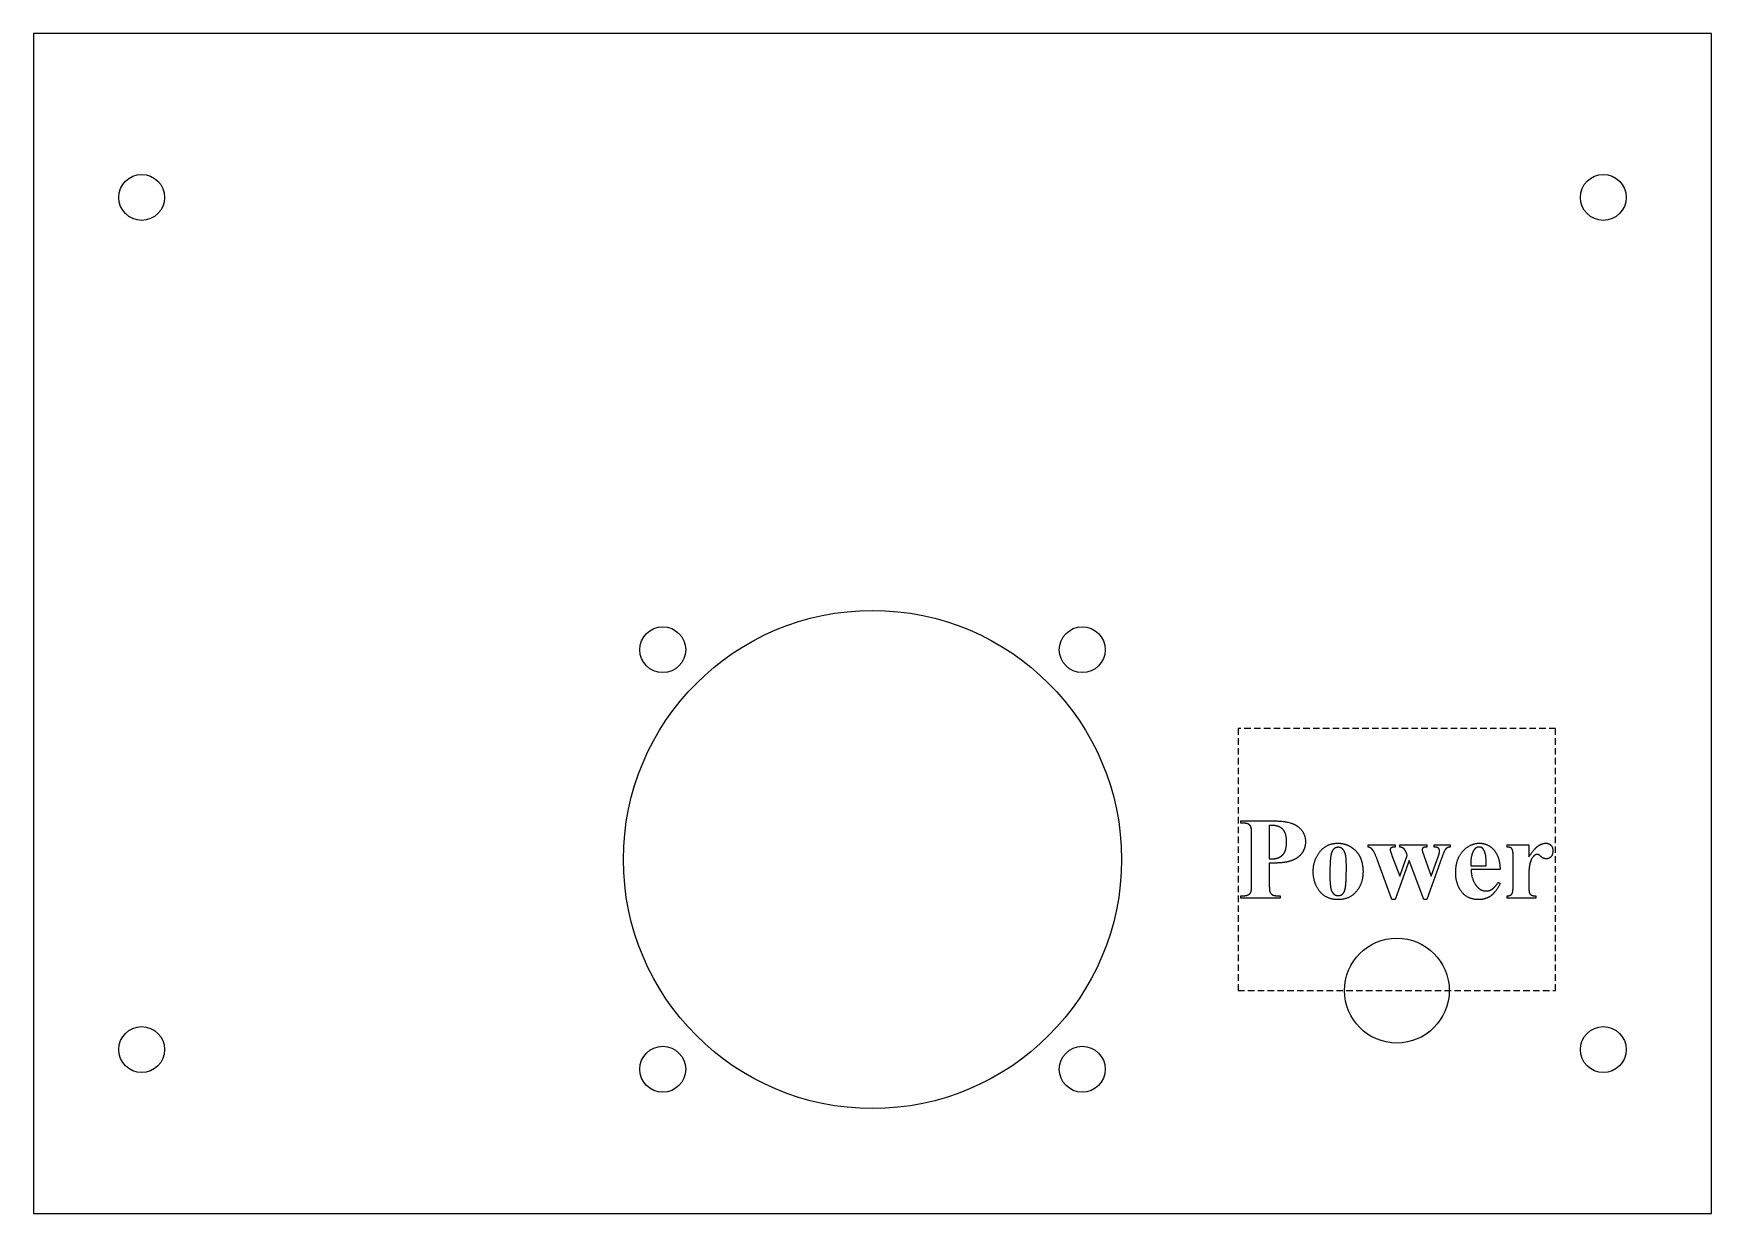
# Model space of a CAD drawing. Header units: millimetres. Extents: x -64 to 64, y -66 to 24.
import ezdxf

# ---------------------------------------------------------------- set-up
doc = ezdxf.new("R2010")
doc.units = ezdxf.units.MM
doc.linetypes.add('DASHED', pattern=[0.75, 0.5, -0.25])
doc.layers.get('0').update_dxf_attribs({"linetype": 'CONTINUOUS'})

msp = doc.modelspace()

# ---------------------------------------------------------------- linework, layer by layer
at = {"linetype": 'DASHED'}
for p, q in [((52.11, -29), (27.89, -29)), ((27.89, -29), (27.89, -49)), ((52.11, -49), (52.11, -29)), ((27.89, -49), (52.11, -49))]:
    msp.add_line(p, q, dxfattribs=at)
for p, q in [((28.1, -36.22), (28.1, -36.06)), ((28.1, -36.06), (30.66, -36.06)), ((28.92, -40.91), (28.92, -37.09)), ((30.27, -36.4), (30.27, -38.94)), ((30.45, -36.4), (30.27, -36.4)), ((37.81, -38.05), (37.81, -37.89)), ((37.81, -37.89), (39.86, -37.89)), ((39.86, -37.89), (39.86, -38.05)), ((40.23, -38.05), (40.23, -37.89)), ((40.23, -37.89), (42.3, -37.89)), ((42.3, -37.89), (42.3, -38.05)), ((42.86, -38.05), (42.86, -37.89)), ((42.86, -37.89), (44.06, -37.89)), ((44.06, -37.89), (44.06, -38.05)), ((48.42, -38.05), (48.42, -37.89)), ((48.42, -37.89), (50.07, -37.89)), ((50.07, -37.89), (50.07, -38.8)), ((30.27, -39.28), (30.27, -40.91)), ((39.63, -42.06), (38.55, -39.12)), ((39.63, -38.69), (40.23, -40.27)), ((40.95, -39.09), (39.86, -42.06)), ((40.23, -40.27), (40.8, -38.69)), ((40.8, -38.69), (40.76, -38.58)), ((42.06, -42.06), (40.95, -39.09)), ((42.06, -38.69), (42.63, -40.27)), ((43.44, -38.84), (42.3, -42.06)), ((42.63, -40.27), (43.15, -38.81)), ((45.64, -39.33), (45.64, -39.48)), ((45.64, -39.48), (46.82, -39.48)), ((48.87, -40.99), (48.87, -38.74)), ((47.88, -39.77), (45.66, -39.77)), ((47.74, -40.73), (47.88, -40.83)), ((50.07, -40.05), (50.07, -40.99)), ((28.1, -41.94), (28.1, -41.78)), ((31.09, -41.94), (28.1, -41.94)), ((31.09, -41.78), (31.09, -41.94)), ((39.86, -42.06), (39.63, -42.06)), ((42.3, -42.06), (42.06, -42.06)), ((48.42, -41.94), (48.42, -41.78)), ((50.61, -41.94), (48.42, -41.94)), ((50.07, -40.99), (50.08, -41.23)), ((50.61, -41.78), (50.61, -41.94))]:
    msp.add_line(p, q)
msp.add_lwpolyline([(-64, -66), (64, -66), (64, 24), (-64, 24)], close=True)
for centre, radius in [((-55.75, 11.5), 1.75), ((55.75, 11.5), 1.75), ((0, -39), 19), ((-16, -23), 1.75), ((16, -23), 1.75), ((40, -49), 4), ((-55.75, -53.5), 1.75), ((55.75, -53.5), 1.75), ((-16, -55), 1.75), ((16, -55), 1.75)]:
    msp.add_circle(centre, radius)
for points in [[(28.65, -36.29), (28.51, -36.22), (28.1, -36.22)], [(28.86, -36.49), (28.8, -36.37), (28.65, -36.29)], [(28.92, -37.09), (28.92, -36.62), (28.86, -36.49)], [(31.31, -36.7), (31.02, -36.4), (30.45, -36.4)], [(30.66, -36.06), (31.93, -36.06), (32.48, -36.51)], [(31.59, -37.66), (31.59, -37.01), (31.31, -36.7)], [(32.48, -36.51), (33.03, -36.96), (33.03, -37.64)], [(31.31, -38.63), (31.59, -38.32), (31.59, -37.66)], [(33.03, -37.64), (33.03, -38.21), (32.68, -38.62)], [(34.13, -38.41), (34.63, -37.76), (35.51, -37.76)], [(35.15, -38.24), (34.99, -38.41), (34.94, -38.9)], [(35.53, -38.07), (35.31, -38.07), (35.15, -38.24)], [(35.51, -37.76), (36.04, -37.76), (36.49, -38.04)], [(35.82, -38.16), (35.71, -38.07), (35.53, -38.07)], [(36.07, -38.56), (35.98, -38.29), (35.82, -38.16)], [(36.49, -38.04), (36.95, -38.31), (37.19, -38.81)], [(38.14, -38.25), (38.03, -38.11), (37.81, -38.05)], [(38.55, -39.12), (38.31, -38.45), (38.14, -38.25)], [(39.57, -38.11), (39.49, -38.17), (39.49, -38.25)], [(39.49, -38.25), (39.49, -38.32), (39.63, -38.69)], [(39.86, -38.05), (39.65, -38.05), (39.57, -38.11)], [(40.53, -38.17), (40.43, -38.08), (40.23, -38.05)], [(40.76, -38.58), (40.63, -38.26), (40.53, -38.17)], [(42, -38.11), (41.93, -38.17), (41.93, -38.27)], [(41.93, -38.27), (41.93, -38.36), (42.06, -38.69)], [(42.3, -38.05), (42.06, -38.06), (42, -38.11)], [(43.18, -38.14), (43.1, -38.06), (42.86, -38.05)], [(43.15, -38.81), (43.26, -38.5), (43.26, -38.39)], [(43.26, -38.39), (43.26, -38.22), (43.18, -38.14)], [(43.74, -38.19), (43.63, -38.3), (43.44, -38.84)], [(44.06, -38.05), (43.86, -38.07), (43.74, -38.19)], [(44.49, -39.98), (44.49, -38.97), (45.04, -38.36)], [(45.04, -38.36), (45.59, -37.76), (46.33, -37.76)], [(45.89, -38.27), (45.64, -38.65), (45.64, -39.33)], [(46.26, -38.05), (46.04, -38.05), (45.89, -38.27)], [(46.51, -38.12), (46.41, -38.05), (46.26, -38.05)], [(46.33, -37.76), (46.94, -37.76), (47.4, -38.27)], [(46.74, -38.52), (46.67, -38.26), (46.51, -38.12)], [(47.4, -38.27), (47.85, -38.77), (47.88, -39.77)], [(48.71, -38.12), (48.62, -38.07), (48.42, -38.05)], [(48.83, -38.3), (48.79, -38.18), (48.71, -38.12)], [(48.87, -38.74), (48.87, -38.4), (48.83, -38.3)], [(50.07, -38.8), (50.48, -38.18), (50.78, -37.97)], [(50.78, -37.97), (51.08, -37.76), (51.36, -37.76)], [(51.36, -37.76), (51.61, -37.76), (51.75, -37.91)], [(51.75, -37.91), (51.9, -38.06), (51.9, -38.34)], [(51.9, -38.34), (51.9, -38.63), (51.76, -38.79)], [(30.27, -38.94), (30.42, -38.95), (30.49, -38.95)], [(31.7, -39.17), (31.28, -39.28), (30.27, -39.28)], [(30.49, -38.95), (31.02, -38.95), (31.31, -38.63)], [(32.68, -38.62), (32.32, -39.03), (31.7, -39.17)], [(33.62, -39.93), (33.62, -39.06), (34.13, -38.41)], [(34.94, -38.9), (34.89, -39.39), (34.89, -40.27)], [(36.06, -41.24), (36.15, -40.83), (36.15, -39.58)], [(36.15, -39.58), (36.15, -38.84), (36.07, -38.56)], [(37.19, -38.81), (37.42, -39.32), (37.42, -39.91)], [(46.82, -39.48), (46.82, -38.78), (46.74, -38.52)], [(50.21, -39.13), (50.07, -39.55), (50.07, -40.05)], [(50.48, -38.71), (50.3, -38.85), (50.21, -39.13)], [(50.72, -38.61), (50.59, -38.61), (50.48, -38.71)], [(50.82, -38.64), (50.78, -38.61), (50.72, -38.61)], [(51.02, -38.8), (50.85, -38.65), (50.82, -38.64)], [(51.42, -38.95), (51.19, -38.95), (51.02, -38.8)], [(51.76, -38.79), (51.62, -38.95), (51.42, -38.95)], [(28.86, -41.51), (28.92, -41.38), (28.92, -40.91)], [(30.27, -40.91), (30.27, -41.38), (30.33, -41.51)], [(34.11, -41.42), (33.62, -40.78), (33.62, -39.93)], [(34.89, -40.27), (34.89, -40.73), (34.95, -41.13)], [(37.42, -39.91), (37.42, -40.78), (36.98, -41.36)], [(44.87, -41.37), (44.49, -40.81), (44.49, -39.98)], [(45.66, -39.77), (45.7, -40.57), (46.09, -41.04)], [(47.88, -40.83), (47.55, -41.5), (47.16, -41.78)], [(47.28, -41.26), (47.49, -41.11), (47.74, -40.73)], [(28.1, -41.78), (28.51, -41.78), (28.65, -41.7)], [(28.65, -41.7), (28.8, -41.63), (28.86, -41.51)], [(30.33, -41.51), (30.39, -41.63), (30.54, -41.71)], [(30.54, -41.71), (30.69, -41.78), (31.09, -41.78)], [(35.52, -42.06), (34.61, -42.06), (34.11, -41.42)], [(34.95, -41.13), (35, -41.44), (35.16, -41.6)], [(35.16, -41.6), (35.31, -41.76), (35.51, -41.76)], [(35.51, -41.76), (35.71, -41.76), (35.84, -41.65)], [(36.98, -41.36), (36.46, -42.06), (35.52, -42.06)], [(35.84, -41.65), (36.01, -41.51), (36.06, -41.24)], [(46.23, -42.06), (45.33, -42.06), (44.87, -41.37)], [(46.09, -41.04), (46.39, -41.4), (46.81, -41.4)], [(47.16, -41.78), (46.76, -42.06), (46.23, -42.06)], [(46.81, -41.4), (47.07, -41.4), (47.28, -41.26)], [(48.42, -41.78), (48.68, -41.76), (48.77, -41.64)], [(48.77, -41.64), (48.87, -41.51), (48.87, -40.99)], [(50.08, -41.23), (50.08, -41.48), (50.11, -41.54)], [(50.11, -41.54), (50.16, -41.66), (50.26, -41.72)], [(50.26, -41.72), (50.36, -41.77), (50.61, -41.78)]]:
    msp.add_open_spline(points, degree=2)

doc.saveas('drawing.dxf')
